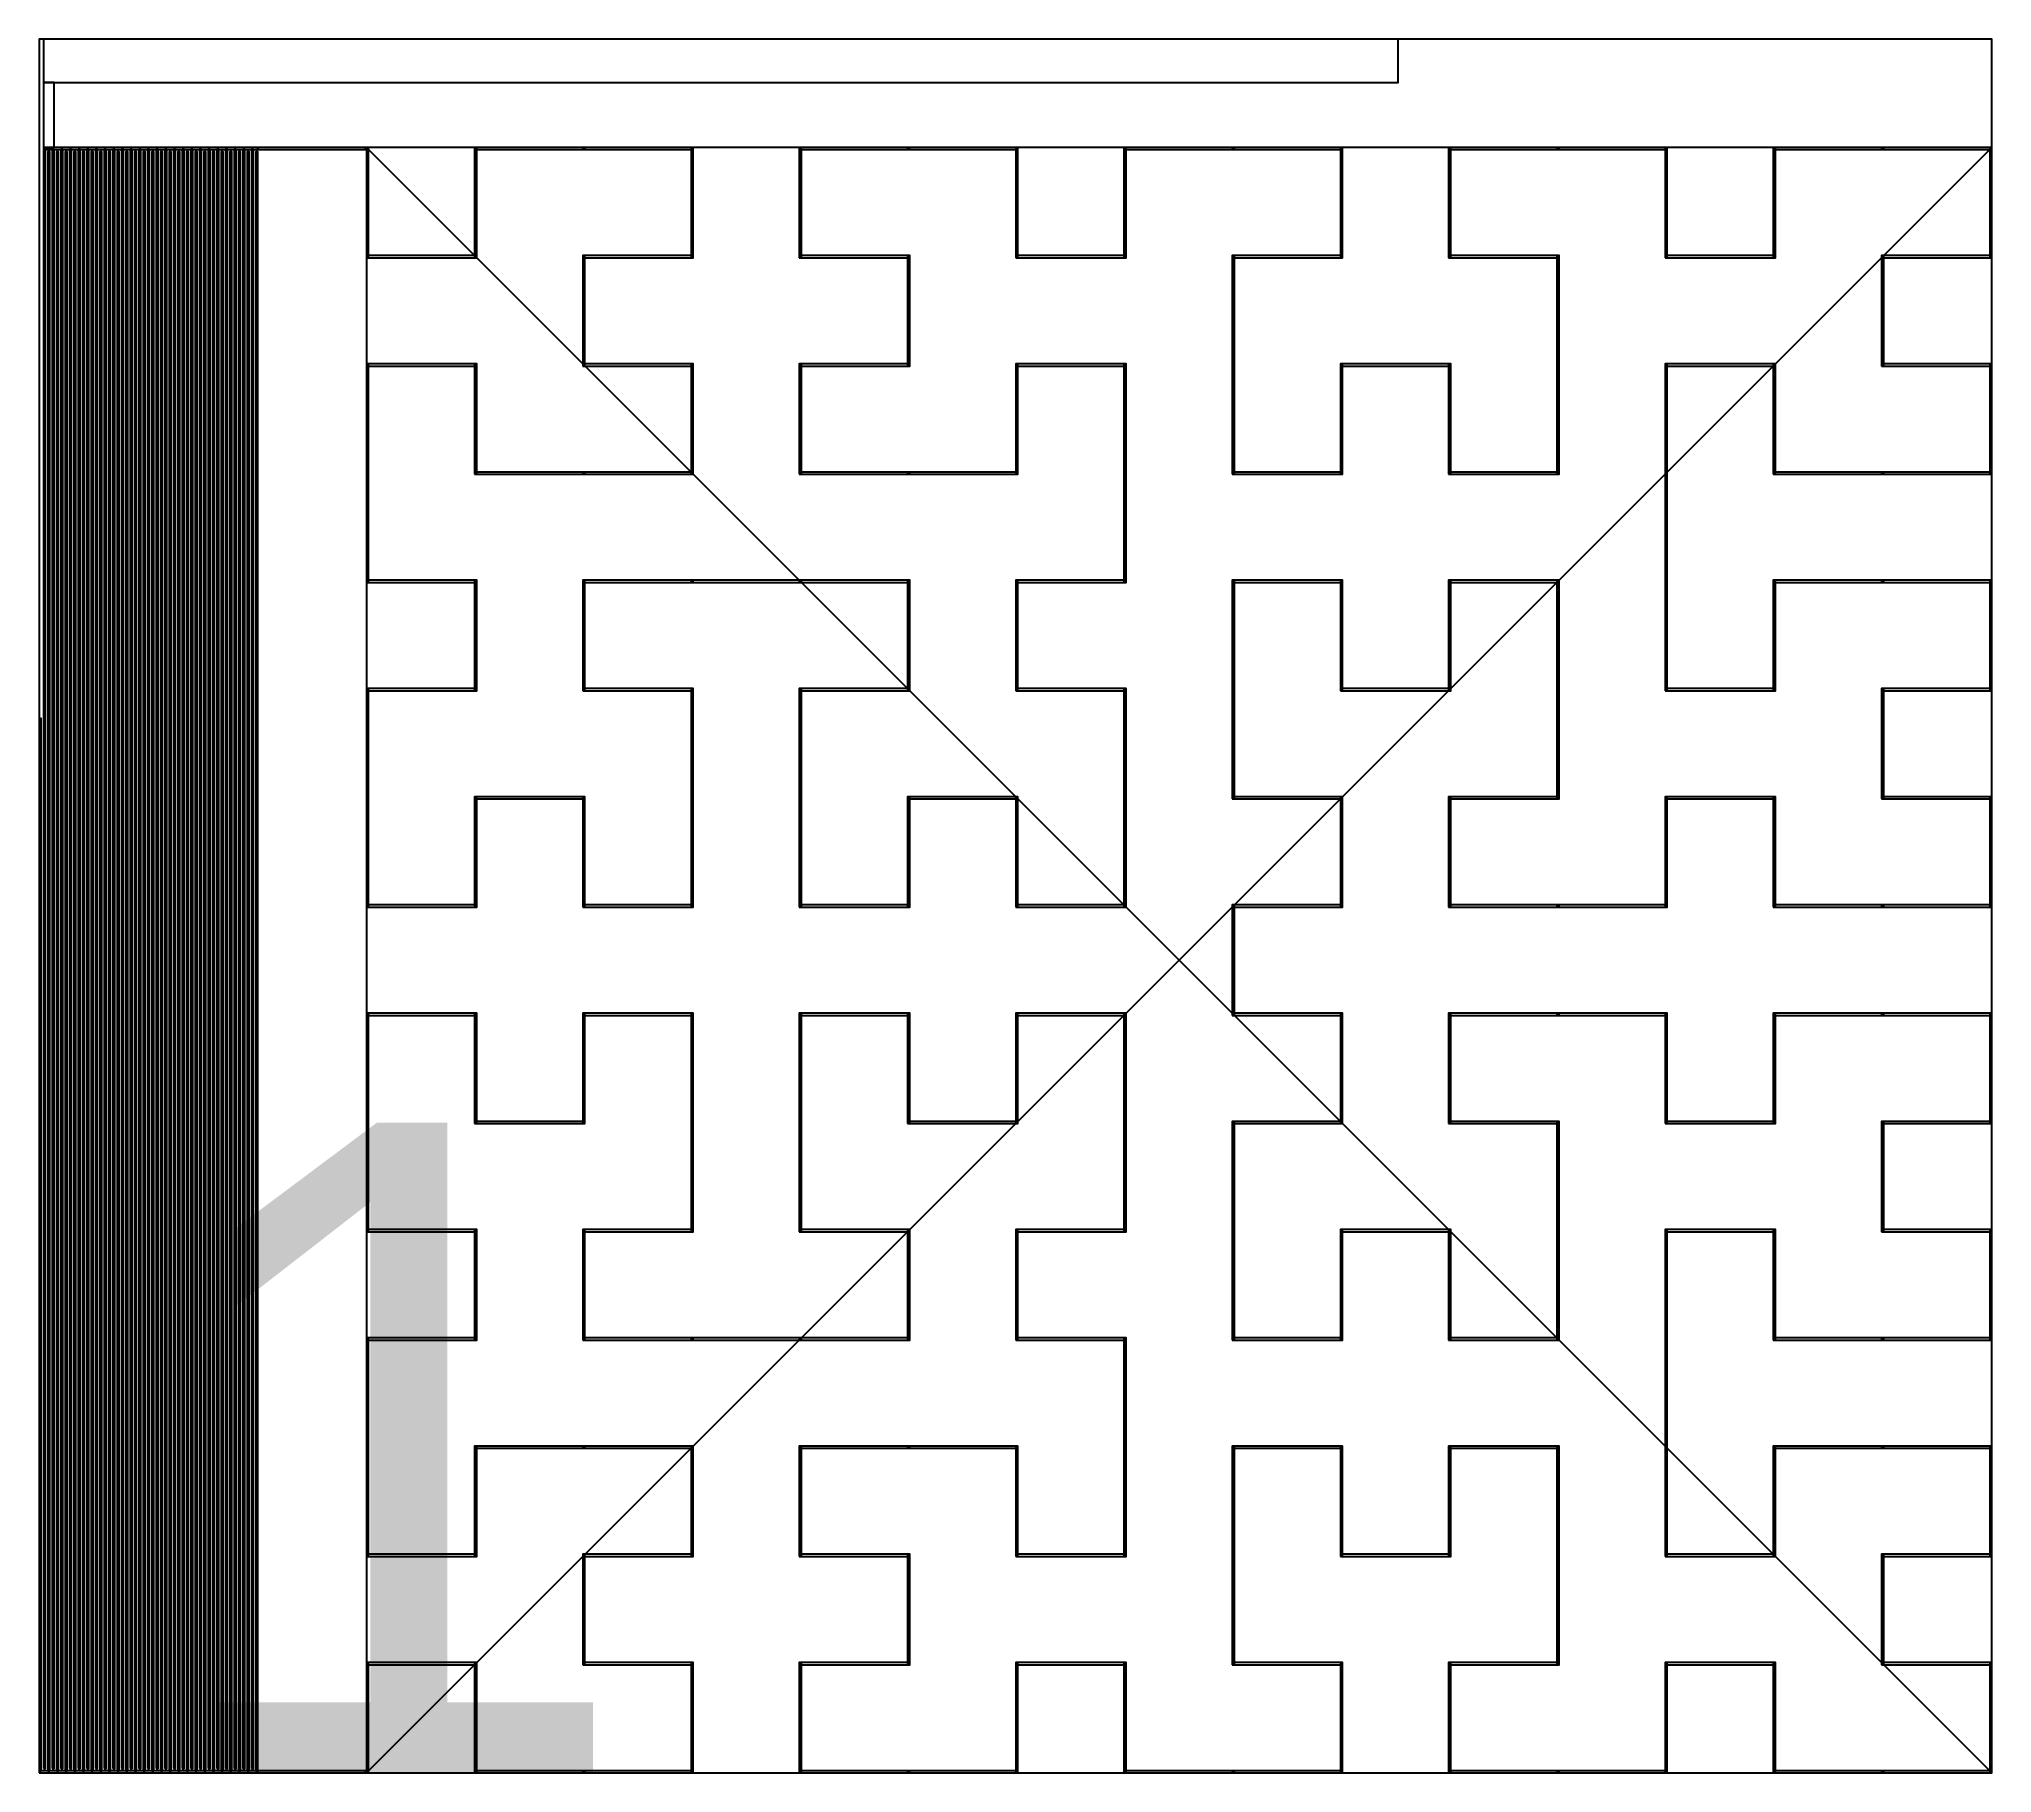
# Model space of a CAD drawing. Header units: metres. Extents: x -2104 to 1500, y -1500 to 1700.
import ezdxf

# ---------------------------------------------------------------- set-up
doc = ezdxf.new("R2010")
doc.units = ezdxf.units.M
for name, color, linetype in [('ABSORBER_AREA', 150, 'Continuous'), ('CENTER', 120, 'Continuous'), ('INDEX', 254, 'Continuous'), ('PIXEL', 255, 'Continuous'), ('PIXEL_AREA', 140, 'Continuous')]:
    doc.layers.add(name, color=color, linetype=linetype)

msp = doc.modelspace()

# ---------------------------------------------------------------- linework, layer by layer
at = {"layer": 'ABSORBER_AREA'}
msp.add_lwpolyline([(-1500, -1500), (1500, -1500), (1500, 1500), (-1500, 1500)], close=True, dxfattribs=at)
at = {"layer": 'CENTER'}
for points in [[(-1500, -1500), (1500, 1500)], [(-1500, 1500), (1500, -1500)]]:
    msp.add_lwpolyline(points, dxfattribs=at)
at = {"layer": 'PIXEL'}
for points in [[(-2096, 1620), (404, 1620), (404, 1700), (-2096, 1700)], [(-2096, 1500), (-2076, 1500), (-2076, 1620), (-2096, 1620)], [(-2096, 1496), (-1700, 1496), (-1700, 1500), (-2096, 1500)], [(-2096, -1492), (-2092, -1492), (-2092, 1496), (-2096, 1496)], [(-2088, -1496), (-2084, -1496), (-2084, 1492), (-2088, 1492)], [(-2080, -1492), (-2076, -1492), (-2076, 1496), (-2080, 1496)], [(-2072, -1496), (-2068, -1496), (-2068, 1492), (-2072, 1492)], [(-2064, -1492), (-2060, -1492), (-2060, 1496), (-2064, 1496)], [(-2056, -1496), (-2052, -1496), (-2052, 1492), (-2056, 1492)], [(-2048, -1492), (-2044, -1492), (-2044, 1496), (-2048, 1496)], [(-2040, -1496), (-2036, -1496), (-2036, 1492), (-2040, 1492)], [(-2032, -1492), (-2028, -1492), (-2028, 1496), (-2032, 1496)], [(-2024, -1496), (-2020, -1496), (-2020, 1492), (-2024, 1492)], [(-2016, -1492), (-2012, -1492), (-2012, 1496), (-2016, 1496)], [(-2008, -1496), (-2004, -1496), (-2004, 1492), (-2008, 1492)], [(-2000, -1492), (-1996, -1492), (-1996, 1496), (-2000, 1496)], [(-1992, -1496), (-1988, -1496), (-1988, 1492), (-1992, 1492)], [(-1984, -1492), (-1980, -1492), (-1980, 1496), (-1984, 1496)], [(-1976, -1496), (-1972, -1496), (-1972, 1492), (-1976, 1492)], [(-1968, -1492), (-1964, -1492), (-1964, 1496), (-1968, 1496)], [(-1960, -1496), (-1956, -1496), (-1956, 1492), (-1960, 1492)], [(-1952, -1492), (-1948, -1492), (-1948, 1496), (-1952, 1496)], [(-1944, -1496), (-1940, -1496), (-1940, 1492), (-1944, 1492)], [(-1936, -1492), (-1932, -1492), (-1932, 1496), (-1936, 1496)], [(-1928, -1496), (-1924, -1496), (-1924, 1492), (-1928, 1492)], [(-1920, -1492), (-1916, -1492), (-1916, 1496), (-1920, 1496)], [(-1912, -1496), (-1908, -1496), (-1908, 1492), (-1912, 1492)], [(-1904, -1492), (-1900, -1492), (-1900, 1496), (-1904, 1496)], [(-1896, -1496), (-1892, -1496), (-1892, 1492), (-1896, 1492)], [(-1888, -1492), (-1884, -1492), (-1884, 1496), (-1888, 1496)], [(-1880, -1496), (-1876, -1496), (-1876, 1492), (-1880, 1492)], [(-1872, -1492), (-1868, -1492), (-1868, 1496), (-1872, 1496)], [(-1864, -1496), (-1860, -1496), (-1860, 1492), (-1864, 1492)], [(-1856, -1492), (-1852, -1492), (-1852, 1496), (-1856, 1496)], [(-1848, -1496), (-1844, -1496), (-1844, 1492), (-1848, 1492)], [(-1840, -1492), (-1836, -1492), (-1836, 1496), (-1840, 1496)], [(-1832, -1496), (-1828, -1496), (-1828, 1492), (-1832, 1492)], [(-1824, -1492), (-1820, -1492), (-1820, 1496), (-1824, 1496)], [(-1816, -1496), (-1812, -1496), (-1812, 1492), (-1816, 1492)], [(-1808, -1492), (-1804, -1492), (-1804, 1496), (-1808, 1496)], [(-1800, -1496), (-1796, -1496), (-1796, 1492), (-1800, 1492)], [(-1792, -1492), (-1788, -1492), (-1788, 1496), (-1792, 1496)], [(-1784, -1496), (-1780, -1496), (-1780, 1492), (-1784, 1492)], [(-1776, -1492), (-1772, -1492), (-1772, 1496), (-1776, 1496)], [(-1768, -1496), (-1764, -1496), (-1764, 1492), (-1768, 1492)], [(-1760, -1492), (-1756, -1492), (-1756, 1496), (-1760, 1496)], [(-1752, -1496), (-1748, -1496), (-1748, 1492), (-1752, 1492)], [(-1744, -1492), (-1740, -1492), (-1740, 1496), (-1744, 1496)], [(-1736, -1496), (-1732, -1496), (-1732, 1492), (-1736, 1492)], [(-1728, -1492), (-1724, -1492), (-1724, 1496), (-1728, 1496)], [(-1720, -1496), (-1716, -1496), (-1716, 1492), (-1720, 1492)], [(-1712, -1492), (-1708, -1492), (-1708, 1496), (-1712, 1496)], [(-1704, -1496), (-1700, -1496), (-1700, 1492), (-1704, 1492)], [(-1700, 1496), (-1500, 1496), (-1500, 1500), (-1700, 1500)], [(-1502, 1496), (-1496, 1496), (-1496, 1500), (-1502, 1500)], [(-1500, 1296.3), (-1496, 1296.3), (-1496, 1500), (-1500, 1500)], [(-1300.3, 1496), (-1096.5, 1496), (-1096.5, 1500), (-1300.3, 1500)], [(-1300.3, 1296.3), (-1296.3, 1296.3), (-1296.3, 1500), (-1300.3, 1500)], [(-1100.5, 1496), (-896.8, 1496), (-896.8, 1500), (-1100.5, 1500)], [(-900.8, 1296.3), (-896.8, 1296.3), (-896.8, 1500), (-900.8, 1500)], [(-701.1, 1496), (-497.3, 1496), (-497.3, 1500), (-701.1, 1500)], [(-701.1, 1296.3), (-697.1, 1296.3), (-697.1, 1500), (-701.1, 1500)], [(-501.3, 1496), (-297.6, 1496), (-297.6, 1500), (-501.3, 1500)], [(-301.6, 1296.3), (-297.6, 1296.3), (-297.6, 1500), (-301.6, 1500)], [(-101.9, 1496), (101.9, 1496), (101.9, 1500), (-101.9, 1500)], [(-101.9, 1296.3), (-97.9, 1296.3), (-97.9, 1500), (-101.9, 1500)], [(97.9, 1496), (301.6, 1496), (301.6, 1500), (97.9, 1500)], [(297.6, 1296.3), (301.6, 1296.3), (301.6, 1500), (297.6, 1500)], [(497.3, 1496), (701.1, 1496), (701.1, 1500), (497.3, 1500)], [(497.3, 1296.3), (501.3, 1296.3), (501.3, 1500), (497.3, 1500)], [(697.1, 1496), (900.8, 1496), (900.8, 1500), (697.1, 1500)], [(896.8, 1296.3), (900.8, 1296.3), (900.8, 1500), (896.8, 1500)], [(1096.5, 1496), (1300.3, 1496), (1300.3, 1500), (1096.5, 1500)], [(1096.5, 1296.3), (1100.5, 1296.3), (1100.5, 1500), (1096.5, 1500)], [(1296.3, 1496), (1500, 1496), (1500, 1500), (1296.3, 1500)], [(1496, 1296.3), (1500, 1296.3), (1500, 1500), (1496, 1500)], [(-1500, 1296.3), (-1296.3, 1296.3), (-1296.3, 1300.3), (-1500, 1300.3)], [(-1100.5, 1096.5), (-1096.5, 1096.5), (-1096.5, 1300.3), (-1100.5, 1300.3)], [(-1100.5, 1296.3), (-896.8, 1296.3), (-896.8, 1300.3), (-1100.5, 1300.3)], [(-701.1, 1296.3), (-497.3, 1296.3), (-497.3, 1300.3), (-701.1, 1300.3)], [(-501.3, 1096.5), (-497.3, 1096.5), (-497.3, 1300.3), (-501.3, 1300.3)], [(-301.6, 1296.3), (-97.9, 1296.3), (-97.9, 1300.3), (-301.6, 1300.3)], [(97.9, 1096.5), (101.9, 1096.5), (101.9, 1300.3), (97.9, 1300.3)], [(97.9, 1296.3), (301.6, 1296.3), (301.6, 1300.3), (97.9, 1300.3)], [(497.3, 1296.3), (701.1, 1296.3), (701.1, 1300.3), (497.3, 1300.3)], [(697.1, 1096.5), (701.1, 1096.5), (701.1, 1300.3), (697.1, 1300.3)], [(896.8, 1296.3), (1100.5, 1296.3), (1100.5, 1300.3), (896.8, 1300.3)], [(1296.3, 1096.5), (1300.3, 1096.5), (1300.3, 1300.3), (1296.3, 1300.3)], [(1296.3, 1296.3), (1500, 1296.3), (1500, 1300.3), (1296.3, 1300.3)], [(-1500, 896.8), (-1496, 896.8), (-1496, 1100.5), (-1500, 1100.5)], [(-1500, 1096.5), (-1296.3, 1096.5), (-1296.3, 1100.5), (-1500, 1100.5)], [(-1300.3, 896.8), (-1296.3, 896.8), (-1296.3, 1100.5), (-1300.3, 1100.5)], [(-1100.5, 1096.5), (-896.8, 1096.5), (-896.8, 1100.5), (-1100.5, 1100.5)], [(-900.8, 896.8), (-896.8, 896.8), (-896.8, 1100.5), (-900.8, 1100.5)], [(-701.1, 1096.5), (-497.3, 1096.5), (-497.3, 1100.5), (-701.1, 1100.5)], [(-701.1, 896.8), (-697.1, 896.8), (-697.1, 1100.5), (-701.1, 1100.5)], [(-301.6, 896.8), (-297.6, 896.8), (-297.6, 1100.5), (-301.6, 1100.5)], [(-301.6, 1096.5), (-97.9, 1096.5), (-97.9, 1100.5), (-301.6, 1100.5)], [(-101.9, 896.8), (-97.9, 896.8), (-97.9, 1100.5), (-101.9, 1100.5)], [(97.9, 896.8), (101.9, 896.8), (101.9, 1100.5), (97.9, 1100.5)], [(297.6, 1096.5), (501.3, 1096.5), (501.3, 1100.5), (297.6, 1100.5)], [(297.6, 896.8), (301.6, 896.8), (301.6, 1100.5), (297.6, 1100.5)], [(497.3, 896.8), (501.3, 896.8), (501.3, 1100.5), (497.3, 1100.5)], [(697.1, 896.8), (701.1, 896.8), (701.1, 1100.5), (697.1, 1100.5)], [(896.8, 896.8), (900.8, 896.8), (900.8, 1100.5), (896.8, 1100.5)], [(896.8, 1096.5), (1100.5, 1096.5), (1100.5, 1100.5), (896.8, 1100.5)], [(1096.5, 896.8), (1100.5, 896.8), (1100.5, 1100.5), (1096.5, 1100.5)], [(1296.3, 1096.5), (1500, 1096.5), (1500, 1100.5), (1296.3, 1100.5)], [(1496, 896.8), (1500, 896.8), (1500, 1100.5), (1496, 1100.5)], [(-1500, 697.1), (-1496, 697.1), (-1496, 900.8), (-1500, 900.8)], [(-1300.3, 896.8), (-1096.5, 896.8), (-1096.5, 900.8), (-1300.3, 900.8)], [(-1100.5, 896.8), (-896.8, 896.8), (-896.8, 900.8), (-1100.5, 900.8)], [(-701.1, 896.8), (-497.3, 896.8), (-497.3, 900.8), (-701.1, 900.8)], [(-501.3, 896.8), (-297.6, 896.8), (-297.6, 900.8), (-501.3, 900.8)], [(-101.9, 697.1), (-97.9, 697.1), (-97.9, 900.8), (-101.9, 900.8)], [(97.9, 896.8), (301.6, 896.8), (301.6, 900.8), (97.9, 900.8)], [(497.3, 896.8), (701.1, 896.8), (701.1, 900.8), (497.3, 900.8)], [(896.8, 697.1), (900.8, 697.1), (900.8, 900.8), (896.8, 900.8)], [(1096.5, 896.8), (1300.3, 896.8), (1300.3, 900.8), (1096.5, 900.8)], [(1296.3, 896.8), (1500, 896.8), (1500, 900.8), (1296.3, 900.8)], [(-1500, 697.1), (-1296.3, 697.1), (-1296.3, 701.1), (-1500, 701.1)], [(-1300.3, 497.3), (-1296.3, 497.3), (-1296.3, 701.1), (-1300.3, 701.1)], [(-1100.5, 697.1), (-896.8, 697.1), (-896.8, 701.1), (-1100.5, 701.1)], [(-1100.5, 497.3), (-1096.5, 497.3), (-1096.5, 701.1), (-1100.5, 701.1)], [(-900.8, 697.1), (-697.1, 697.1), (-697.1, 701.1), (-900.8, 701.1)], [(-701.1, 697.1), (-497.3, 697.1), (-497.3, 701.1), (-701.1, 701.1)], [(-501.3, 497.3), (-497.3, 497.3), (-497.3, 701.1), (-501.3, 701.1)], [(-301.6, 697.1), (-97.9, 697.1), (-97.9, 701.1), (-301.6, 701.1)], [(-301.6, 497.3), (-297.6, 497.3), (-297.6, 701.1), (-301.6, 701.1)], [(97.9, 497.3), (101.9, 497.3), (101.9, 701.1), (97.9, 701.1)], [(97.9, 697.1), (301.6, 697.1), (301.6, 701.1), (97.9, 701.1)], [(297.6, 497.3), (301.6, 497.3), (301.6, 701.1), (297.6, 701.1)], [(497.3, 497.3), (501.3, 497.3), (501.3, 701.1), (497.3, 701.1)], [(497.3, 697.1), (701.1, 697.1), (701.1, 701.1), (497.3, 701.1)], [(697.1, 497.3), (701.1, 497.3), (701.1, 701.1), (697.1, 701.1)], [(896.8, 497.3), (900.8, 497.3), (900.8, 701.1), (896.8, 701.1)], [(1096.5, 697.1), (1300.3, 697.1), (1300.3, 701.1), (1096.5, 701.1)], [(1096.5, 497.3), (1100.5, 497.3), (1100.5, 701.1), (1096.5, 701.1)], [(1296.3, 697.1), (1500, 697.1), (1500, 701.1), (1296.3, 701.1)], [(1496, 497.3), (1500, 497.3), (1500, 701.1), (1496, 701.1)], [(-1500, 297.6), (-1496, 297.6), (-1496, 501.3), (-1500, 501.3)], [(-1500, 497.3), (-1296.3, 497.3), (-1296.3, 501.3), (-1500, 501.3)], [(-1100.5, 497.3), (-896.8, 497.3), (-896.8, 501.3), (-1100.5, 501.3)], [(-900.8, 297.6), (-896.8, 297.6), (-896.8, 501.3), (-900.8, 501.3)], [(-701.1, 297.6), (-697.1, 297.6), (-697.1, 501.3), (-701.1, 501.3)], [(-701.1, 497.3), (-497.3, 497.3), (-497.3, 501.3), (-701.1, 501.3)], [(-301.6, 497.3), (-97.9, 497.3), (-97.9, 501.3), (-301.6, 501.3)], [(-101.9, 297.6), (-97.9, 297.6), (-97.9, 501.3), (-101.9, 501.3)], [(97.9, 297.6), (101.9, 297.6), (101.9, 501.3), (97.9, 501.3)], [(297.6, 497.3), (501.3, 497.3), (501.3, 501.3), (297.6, 501.3)], [(697.1, 297.6), (701.1, 297.6), (701.1, 501.3), (697.1, 501.3)], [(896.8, 497.3), (1100.5, 497.3), (1100.5, 501.3), (896.8, 501.3)], [(1296.3, 297.6), (1300.3, 297.6), (1300.3, 501.3), (1296.3, 501.3)], [(1296.3, 497.3), (1500, 497.3), (1500, 501.3), (1296.3, 501.3)], [(-2104, -1496), (-2100, -1496), (-2100, 446.2), (-2104, 446.2)], [(-1500, 97.9), (-1496, 97.9), (-1496, 301.6), (-1500, 301.6)], [(-1300.3, 297.6), (-1096.5, 297.6), (-1096.5, 301.6), (-1300.3, 301.6)], [(-1300.3, 97.9), (-1296.3, 97.9), (-1296.3, 301.6), (-1300.3, 301.6)], [(-1100.5, 97.9), (-1096.5, 97.9), (-1096.5, 301.6), (-1100.5, 301.6)], [(-900.8, 97.9), (-896.8, 97.9), (-896.8, 301.6), (-900.8, 301.6)], [(-701.1, 97.9), (-697.1, 97.9), (-697.1, 301.6), (-701.1, 301.6)], [(-501.3, 297.6), (-297.6, 297.6), (-297.6, 301.6), (-501.3, 301.6)], [(-501.3, 97.9), (-497.3, 97.9), (-497.3, 301.6), (-501.3, 301.6)], [(-301.6, 97.9), (-297.6, 97.9), (-297.6, 301.6), (-301.6, 301.6)], [(-101.9, 97.9), (-97.9, 97.9), (-97.9, 301.6), (-101.9, 301.6)], [(97.9, 297.6), (301.6, 297.6), (301.6, 301.6), (97.9, 301.6)], [(297.6, 97.9), (301.6, 97.9), (301.6, 301.6), (297.6, 301.6)], [(497.3, 297.6), (701.1, 297.6), (701.1, 301.6), (497.3, 301.6)], [(497.3, 97.9), (501.3, 97.9), (501.3, 301.6), (497.3, 301.6)], [(896.8, 97.9), (900.8, 97.9), (900.8, 301.6), (896.8, 301.6)], [(896.8, 297.6), (1100.5, 297.6), (1100.5, 301.6), (896.8, 301.6)], [(1096.5, 97.9), (1100.5, 97.9), (1100.5, 301.6), (1096.5, 301.6)], [(1296.3, 297.6), (1500, 297.6), (1500, 301.6), (1296.3, 301.6)], [(1496, 97.9), (1500, 97.9), (1500, 301.6), (1496, 301.6)], [(-1500, 97.9), (-1296.3, 97.9), (-1296.3, 101.9), (-1500, 101.9)], [(-1100.5, 97.9), (-896.8, 97.9), (-896.8, 101.9), (-1100.5, 101.9)], [(-701.1, 97.9), (-497.3, 97.9), (-497.3, 101.9), (-701.1, 101.9)], [(-301.6, 97.9), (-97.9, 97.9), (-97.9, 101.9), (-301.6, 101.9)], [(97.9, -101.9), (101.9, -101.9), (101.9, 101.9), (97.9, 101.9)], [(97.9, 97.9), (301.6, 97.9), (301.6, 101.9), (97.9, 101.9)], [(497.3, 97.9), (701.1, 97.9), (701.1, 101.9), (497.3, 101.9)], [(697.1, 97.9), (900.8, 97.9), (900.8, 101.9), (697.1, 101.9)], [(1096.5, 97.9), (1300.3, 97.9), (1300.3, 101.9), (1096.5, 101.9)], [(1296.3, 97.9), (1500, 97.9), (1500, 101.9), (1296.3, 101.9)], [(-1500, -301.6), (-1496, -301.6), (-1496, -97.9), (-1500, -97.9)], [(-1500, -101.9), (-1296.3, -101.9), (-1296.3, -97.9), (-1500, -97.9)], [(-1300.3, -301.6), (-1296.3, -301.6), (-1296.3, -97.9), (-1300.3, -97.9)], [(-1100.5, -301.6), (-1096.5, -301.6), (-1096.5, -97.9), (-1100.5, -97.9)], [(-1100.5, -101.9), (-896.8, -101.9), (-896.8, -97.9), (-1100.5, -97.9)], [(-900.8, -301.6), (-896.8, -301.6), (-896.8, -97.9), (-900.8, -97.9)], [(-701.1, -301.6), (-697.1, -301.6), (-697.1, -97.9), (-701.1, -97.9)], [(-701.1, -101.9), (-497.3, -101.9), (-497.3, -97.9), (-701.1, -97.9)], [(-501.3, -301.6), (-497.3, -301.6), (-497.3, -97.9), (-501.3, -97.9)], [(-301.6, -301.6), (-297.6, -301.6), (-297.6, -97.9), (-301.6, -97.9)], [(-301.6, -101.9), (-97.9, -101.9), (-97.9, -97.9), (-301.6, -97.9)], [(-101.9, -301.6), (-97.9, -301.6), (-97.9, -97.9), (-101.9, -97.9)], [(97.9, -101.9), (301.6, -101.9), (301.6, -97.9), (97.9, -97.9)], [(297.6, -301.6), (301.6, -301.6), (301.6, -97.9), (297.6, -97.9)], [(497.3, -101.9), (701.1, -101.9), (701.1, -97.9), (497.3, -97.9)], [(497.3, -301.6), (501.3, -301.6), (501.3, -97.9), (497.3, -97.9)], [(697.1, -101.9), (900.8, -101.9), (900.8, -97.9), (697.1, -97.9)], [(896.8, -301.6), (900.8, -301.6), (900.8, -97.9), (896.8, -97.9)], [(1096.5, -101.9), (1300.3, -101.9), (1300.3, -97.9), (1096.5, -97.9)], [(1096.5, -301.6), (1100.5, -301.6), (1100.5, -97.9), (1096.5, -97.9)], [(1296.3, -101.9), (1500, -101.9), (1500, -97.9), (1296.3, -97.9)], [(1496, -301.6), (1500, -301.6), (1500, -97.9), (1496, -97.9)], [(-1500, -501.3), (-1496, -501.3), (-1496, -297.6), (-1500, -297.6)], [(-1300.3, -301.6), (-1096.5, -301.6), (-1096.5, -297.6), (-1300.3, -297.6)], [(-900.8, -501.3), (-896.8, -501.3), (-896.8, -297.6), (-900.8, -297.6)], [(-701.1, -501.3), (-697.1, -501.3), (-697.1, -297.6), (-701.1, -297.6)], [(-501.3, -301.6), (-297.6, -301.6), (-297.6, -297.6), (-501.3, -297.6)], [(-101.9, -501.3), (-97.9, -501.3), (-97.9, -297.6), (-101.9, -297.6)], [(97.9, -501.3), (101.9, -501.3), (101.9, -297.6), (97.9, -297.6)], [(97.9, -301.6), (301.6, -301.6), (301.6, -297.6), (97.9, -297.6)], [(497.3, -301.6), (701.1, -301.6), (701.1, -297.6), (497.3, -297.6)], [(697.1, -501.3), (701.1, -501.3), (701.1, -297.6), (697.1, -297.6)], [(896.8, -301.6), (1100.5, -301.6), (1100.5, -297.6), (896.8, -297.6)], [(1296.3, -501.3), (1300.3, -501.3), (1300.3, -297.6), (1296.3, -297.6)], [(1296.3, -301.6), (1500, -301.6), (1500, -297.6), (1296.3, -297.6)], [(-1500, -501.3), (-1296.3, -501.3), (-1296.3, -497.3), (-1500, -497.3)], [(-1300.3, -701.1), (-1296.3, -701.1), (-1296.3, -497.3), (-1300.3, -497.3)], [(-1100.5, -501.3), (-896.8, -501.3), (-896.8, -497.3), (-1100.5, -497.3)], [(-1100.5, -701.1), (-1096.5, -701.1), (-1096.5, -497.3), (-1100.5, -497.3)], [(-701.1, -501.3), (-497.3, -501.3), (-497.3, -497.3), (-701.1, -497.3)], [(-501.3, -701.1), (-497.3, -701.1), (-497.3, -497.3), (-501.3, -497.3)], [(-301.6, -501.3), (-97.9, -501.3), (-97.9, -497.3), (-301.6, -497.3)], [(-301.6, -701.1), (-297.6, -701.1), (-297.6, -497.3), (-301.6, -497.3)], [(97.9, -701.1), (101.9, -701.1), (101.9, -497.3), (97.9, -497.3)], [(297.6, -501.3), (501.3, -501.3), (501.3, -497.3), (297.6, -497.3)], [(297.6, -701.1), (301.6, -701.1), (301.6, -497.3), (297.6, -497.3)], [(497.3, -701.1), (501.3, -701.1), (501.3, -497.3), (497.3, -497.3)], [(697.1, -701.1), (701.1, -701.1), (701.1, -497.3), (697.1, -497.3)], [(896.8, -701.1), (900.8, -701.1), (900.8, -497.3), (896.8, -497.3)], [(896.8, -501.3), (1100.5, -501.3), (1100.5, -497.3), (896.8, -497.3)], [(1096.5, -701.1), (1100.5, -701.1), (1100.5, -497.3), (1096.5, -497.3)], [(1296.3, -501.3), (1500, -501.3), (1500, -497.3), (1296.3, -497.3)], [(1496, -701.1), (1500, -701.1), (1500, -497.3), (1496, -497.3)], [(-1500, -900.8), (-1496, -900.8), (-1496, -697.1), (-1500, -697.1)], [(-1500, -701.1), (-1296.3, -701.1), (-1296.3, -697.1), (-1500, -697.1)], [(-1100.5, -701.1), (-896.8, -701.1), (-896.8, -697.1), (-1100.5, -697.1)], [(-900.8, -701.1), (-697.1, -701.1), (-697.1, -697.1), (-900.8, -697.1)], [(-701.1, -701.1), (-497.3, -701.1), (-497.3, -697.1), (-701.1, -697.1)], [(-301.6, -701.1), (-97.9, -701.1), (-97.9, -697.1), (-301.6, -697.1)], [(-101.9, -900.8), (-97.9, -900.8), (-97.9, -697.1), (-101.9, -697.1)], [(97.9, -701.1), (301.6, -701.1), (301.6, -697.1), (97.9, -697.1)], [(497.3, -701.1), (701.1, -701.1), (701.1, -697.1), (497.3, -697.1)], [(896.8, -900.8), (900.8, -900.8), (900.8, -697.1), (896.8, -697.1)], [(1096.5, -701.1), (1300.3, -701.1), (1300.3, -697.1), (1096.5, -697.1)], [(1296.3, -701.1), (1500, -701.1), (1500, -697.1), (1296.3, -697.1)], [(-1500, -1100.5), (-1496, -1100.5), (-1496, -896.8), (-1500, -896.8)], [(-1300.3, -900.8), (-1096.5, -900.8), (-1096.5, -896.8), (-1300.3, -896.8)], [(-1300.3, -1100.5), (-1296.3, -1100.5), (-1296.3, -896.8), (-1300.3, -896.8)], [(-1100.5, -900.8), (-896.8, -900.8), (-896.8, -896.8), (-1100.5, -896.8)], [(-900.8, -1100.5), (-896.8, -1100.5), (-896.8, -896.8), (-900.8, -896.8)], [(-701.1, -900.8), (-497.3, -900.8), (-497.3, -896.8), (-701.1, -896.8)], [(-701.1, -1100.5), (-697.1, -1100.5), (-697.1, -896.8), (-701.1, -896.8)], [(-501.3, -900.8), (-297.6, -900.8), (-297.6, -896.8), (-501.3, -896.8)], [(-301.6, -1100.5), (-297.6, -1100.5), (-297.6, -896.8), (-301.6, -896.8)], [(-101.9, -1100.5), (-97.9, -1100.5), (-97.9, -896.8), (-101.9, -896.8)], [(97.9, -1100.5), (101.9, -1100.5), (101.9, -896.8), (97.9, -896.8)], [(97.9, -900.8), (301.6, -900.8), (301.6, -896.8), (97.9, -896.8)], [(297.6, -1100.5), (301.6, -1100.5), (301.6, -896.8), (297.6, -896.8)], [(497.3, -1100.5), (501.3, -1100.5), (501.3, -896.8), (497.3, -896.8)], [(497.3, -900.8), (701.1, -900.8), (701.1, -896.8), (497.3, -896.8)], [(697.1, -1100.5), (701.1, -1100.5), (701.1, -896.8), (697.1, -896.8)], [(896.8, -1100.5), (900.8, -1100.5), (900.8, -896.8), (896.8, -896.8)], [(1096.5, -900.8), (1300.3, -900.8), (1300.3, -896.8), (1096.5, -896.8)], [(1096.5, -1100.5), (1100.5, -1100.5), (1100.5, -896.8), (1096.5, -896.8)], [(1296.3, -900.8), (1500, -900.8), (1500, -896.8), (1296.3, -896.8)], [(1496, -1100.5), (1500, -1100.5), (1500, -896.8), (1496, -896.8)], [(-1500, -1100.5), (-1296.3, -1100.5), (-1296.3, -1096.5), (-1500, -1096.5)], [(-1100.5, -1300.3), (-1096.5, -1300.3), (-1096.5, -1096.5), (-1100.5, -1096.5)], [(-1100.5, -1100.5), (-896.8, -1100.5), (-896.8, -1096.5), (-1100.5, -1096.5)], [(-701.1, -1100.5), (-497.3, -1100.5), (-497.3, -1096.5), (-701.1, -1096.5)], [(-501.3, -1300.3), (-497.3, -1300.3), (-497.3, -1096.5), (-501.3, -1096.5)], [(-301.6, -1100.5), (-97.9, -1100.5), (-97.9, -1096.5), (-301.6, -1096.5)], [(97.9, -1300.3), (101.9, -1300.3), (101.9, -1096.5), (97.9, -1096.5)], [(297.6, -1100.5), (501.3, -1100.5), (501.3, -1096.5), (297.6, -1096.5)], [(697.1, -1300.3), (701.1, -1300.3), (701.1, -1096.5), (697.1, -1096.5)], [(896.8, -1100.5), (1100.5, -1100.5), (1100.5, -1096.5), (896.8, -1096.5)], [(1296.3, -1300.3), (1300.3, -1300.3), (1300.3, -1096.5), (1296.3, -1096.5)], [(1296.3, -1100.5), (1500, -1100.5), (1500, -1096.5), (1296.3, -1096.5)], [(-1500, -1500), (-1496, -1500), (-1496, -1296.3), (-1500, -1296.3)], [(-1500, -1300.3), (-1296.3, -1300.3), (-1296.3, -1296.3), (-1500, -1296.3)], [(-1300.3, -1500), (-1296.3, -1500), (-1296.3, -1296.3), (-1300.3, -1296.3)], [(-1100.5, -1300.3), (-896.8, -1300.3), (-896.8, -1296.3), (-1100.5, -1296.3)], [(-900.8, -1500), (-896.8, -1500), (-896.8, -1296.3), (-900.8, -1296.3)], [(-701.1, -1300.3), (-497.3, -1300.3), (-497.3, -1296.3), (-701.1, -1296.3)], [(-701.1, -1500), (-697.1, -1500), (-697.1, -1296.3), (-701.1, -1296.3)], [(-301.6, -1500), (-297.6, -1500), (-297.6, -1296.3), (-301.6, -1296.3)], [(-301.6, -1300.3), (-97.9, -1300.3), (-97.9, -1296.3), (-301.6, -1296.3)], [(-101.9, -1500), (-97.9, -1500), (-97.9, -1296.3), (-101.9, -1296.3)], [(97.9, -1300.3), (301.6, -1300.3), (301.6, -1296.3), (97.9, -1296.3)], [(297.6, -1500), (301.6, -1500), (301.6, -1296.3), (297.6, -1296.3)], [(497.3, -1300.3), (701.1, -1300.3), (701.1, -1296.3), (497.3, -1296.3)], [(497.3, -1500), (501.3, -1500), (501.3, -1296.3), (497.3, -1296.3)], [(896.8, -1500), (900.8, -1500), (900.8, -1296.3), (896.8, -1296.3)], [(896.8, -1300.3), (1100.5, -1300.3), (1100.5, -1296.3), (896.8, -1296.3)], [(1096.5, -1500), (1100.5, -1500), (1100.5, -1296.3), (1096.5, -1296.3)], [(1296.3, -1300.3), (1500, -1300.3), (1500, -1296.3), (1296.3, -1296.3)], [(1496, -1500), (1500, -1500), (1500, -1296.3), (1496, -1296.3)], [(-2104, -1500), (-1700, -1500), (-1700, -1496), (-2104, -1496)], [(-1700, -1500), (-1500, -1500), (-1500, -1496), (-1700, -1496)], [(-1502, -1500), (-1496, -1500), (-1496, -1496), (-1502, -1496)], [(-1300.3, -1500), (-1096.5, -1500), (-1096.5, -1496), (-1300.3, -1496)], [(-1100.5, -1500), (-896.8, -1500), (-896.8, -1496), (-1100.5, -1496)], [(-701.1, -1500), (-497.3, -1500), (-497.3, -1496), (-701.1, -1496)], [(-501.3, -1500), (-297.6, -1500), (-297.6, -1496), (-501.3, -1496)], [(-101.9, -1500), (101.9, -1500), (101.9, -1496), (-101.9, -1496)], [(97.9, -1500), (301.6, -1500), (301.6, -1496), (97.9, -1496)], [(497.3, -1500), (701.1, -1500), (701.1, -1496), (497.3, -1496)], [(697.1, -1500), (900.8, -1500), (900.8, -1496), (697.1, -1496)], [(1096.5, -1500), (1300.3, -1500), (1300.3, -1496), (1096.5, -1496)], [(1296.3, -1500), (1500, -1500), (1500, -1496), (1296.3, -1496)]]:
    msp.add_lwpolyline(points, close=True, dxfattribs=at)
at = {"layer": 'PIXEL_AREA'}
msp.add_lwpolyline([(-2104, -1500), (1500, -1500), (1500, 1700), (-2104, 1700)], close=True, dxfattribs=at)

# ---------------------------------------------------------------- texts
at = {"layer": 'INDEX'}
msp.add_text('1', height=1200, dxfattribs=at).set_placement((-1896, -1500))

doc.saveas('drawing.dxf')
